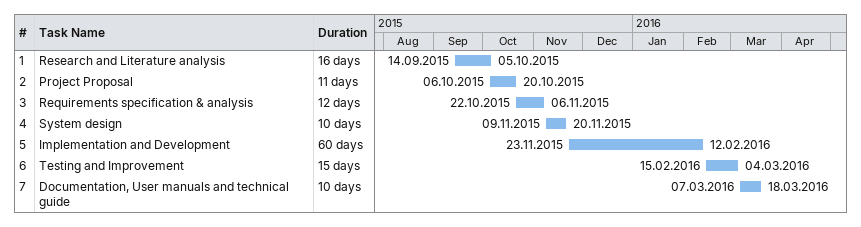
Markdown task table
| ID | Task | Duration | Start | Finish |
|---|---|---|---|---|
| 1 | Research and Literature analysis | 16d | 2015-09-14 | 2015-10-05 |
| 2 | Project Proposal | 11d | 2015-10-06 | 2015-10-20 |
| 3 | Requirements specification & analysis | 12d | 2015-10-22 | 2015-11-06 |
| 4 | System design | 10d | 2015-11-09 | 2015-11-20 |
| 5 | Implementation and Development | 60d | 2015-11-23 | 2016-02-12 |
| 6 | Testing and Improvement | 15d | 2016-02-15 | 2016-03-04 |
| 7 | Documentation, User manuals and technical guide | 10d | 2016-03-07 | 2016-03-18 |
